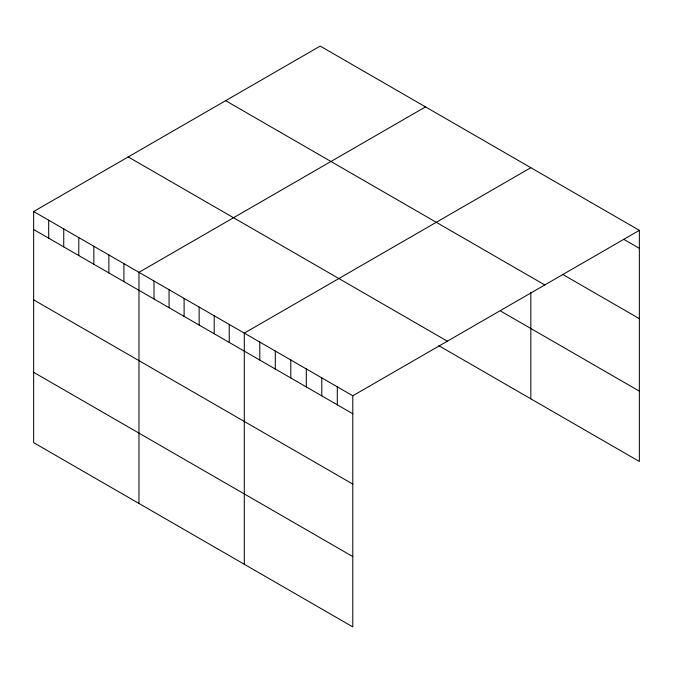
<?xml version="1.0" encoding="UTF-8"?>
<svg xmlns="http://www.w3.org/2000/svg" width="673" height="673" viewBox="0 0 673 673"><rect width="100%" height="100%" fill="white"/><g stroke="black" fill="none" stroke-linecap="round" stroke-linejoin="round"><path stroke-width="1.01" d="M33.65 211.524L352.803 395.783L352.803 626.916L33.65 442.657L33.65 211.524L320.197 46.084L639.35 230.343L639.35 461.476L438.796 345.686M425.521 106.889L138.966 272.329L138.966 503.463M530.837 167.695L244.291 333.135L244.291 564.268M352.803 395.783L639.35 230.343M623.846 239.378L639.35 248.329M562.704 274.416L639.35 318.666M225.64 100.681L544.785 284.94M500.746 311.119L639.35 391.139M128.215 156.927L447.36 341.186M33.65 229.51L352.803 413.769M33.65 299.847L352.803 484.106M33.65 372.32L352.803 556.579M530.837 292.259L530.837 398.828M337.299 386.832L337.299 404.818M321.795 377.881L321.795 395.867M306.299 368.93L306.299 386.916M290.795 359.979L290.795 377.965M275.291 351.028L275.291 369.023M259.795 342.086L259.795 360.072M229.241 324.445L229.241 342.431M214.199 315.763L214.199 333.749M199.149 307.073L199.149 325.059M184.108 298.383L184.108 316.377M169.058 289.701L169.058 307.687M154.016 281.011L154.016 298.997M123.925 263.639L123.925 281.625M108.875 254.958L108.875 272.944M93.833 246.268L93.833 264.253M78.783 237.577L78.783 255.572M63.742 228.896L63.742 246.882M48.692 220.206L48.692 238.192"/></g></svg>
